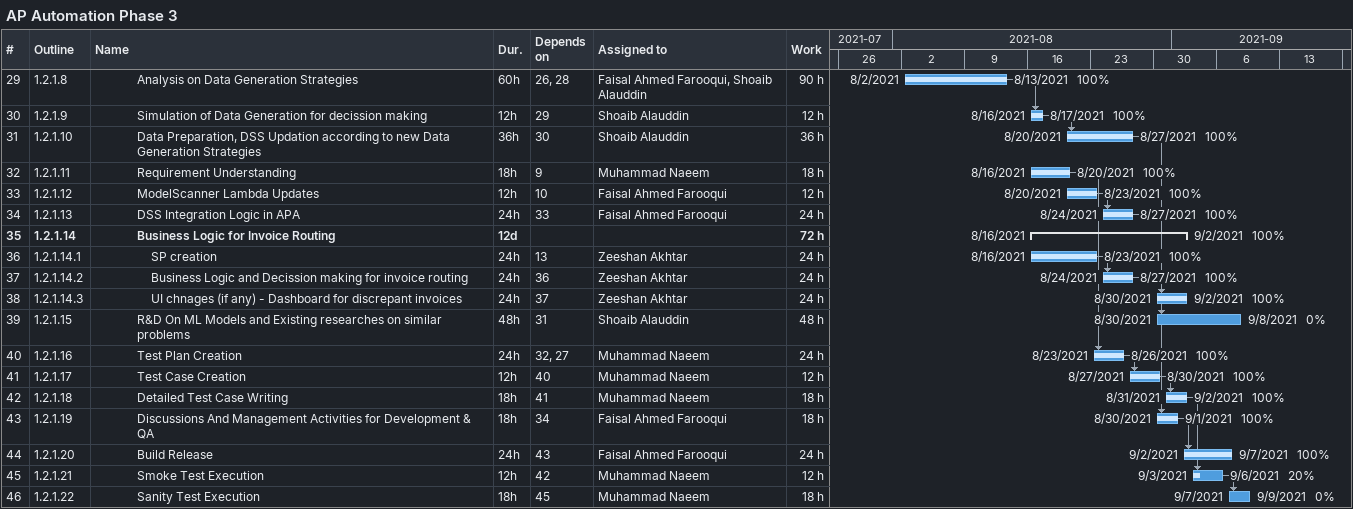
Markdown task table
AP Automation Phase 3

| ID | WBS | Task | Duration | Start | Finish | Predecessors | Resources | % complete | Work (h) |
|---|---|---|---|---|---|---|---|---|---|
| 29 | 1.2.1.8 | Analysis on Data Generation Strategies | 60h | 2021-08-02 | 2021-08-13 | 26, 28 | Faisal Ahmed Farooqui, Shoaib Alauddin | 100 | 90 |
| 30 | 1.2.1.9 | Simulation of Data Generation for decission making | 12h | 2021-08-16 | 2021-08-17 | 29 | Shoaib Alauddin | 100 | 12 |
| 31 | 1.2.1.10 | Data Preparation, DSS Updation according to new Data Generation Strategies | 36h | 2021-08-20 | 2021-08-27 | 30 | Shoaib Alauddin | 100 | 36 |
| 32 | 1.2.1.11 | Requirement Understanding | 18h | 2021-08-16 | 2021-08-20 | 9 | Muhammad Naeem | 100 | 18 |
| 33 | 1.2.1.12 | ModelScanner Lambda Updates | 12h | 2021-08-20 | 2021-08-23 | 10 | Faisal Ahmed Farooqui | 100 | 12 |
| 34 | 1.2.1.13 | DSS Integration Logic in APA | 24h | 2021-08-24 | 2021-08-27 | 33 | Faisal Ahmed Farooqui | 100 | 24 |
| 35 | 1.2.1.14 | **Business Logic for Invoice Routing** | 12d | 2021-08-16 | 2021-09-02 |  |  | 100 | 72 |
| 36 | 1.2.1.14.1 | SP creation | 24h | 2021-08-16 | 2021-08-23 | 13 | Zeeshan Akhtar | 100 | 24 |
| 37 | 1.2.1.14.2 | Business Logic and Decission making for invoice routing | 24h | 2021-08-24 | 2021-08-27 | 36 | Zeeshan Akhtar | 100 | 24 |
| 38 | 1.2.1.14.3 | UI chnages (if any) - Dashboard for discrepant invoices | 24h | 2021-08-30 | 2021-09-02 | 37 | Zeeshan Akhtar | 100 | 24 |
| 39 | 1.2.1.15 | R&D On ML Models and Existing researches on similar problems | 48h | 2021-08-30 | 2021-09-08 | 31 | Shoaib Alauddin | 0 | 48 |
| 40 | 1.2.1.16 | Test Plan Creation | 24h | 2021-08-23 | 2021-08-26 | 32, 27 | Muhammad Naeem | 100 | 24 |
| 41 | 1.2.1.17 | Test Case Creation | 12h | 2021-08-27 | 2021-08-30 | 40 | Muhammad Naeem | 100 | 12 |
| 42 | 1.2.1.18 | Detailed Test Case Writing | 18h | 2021-08-31 | 2021-09-02 | 41 | Muhammad Naeem | 100 | 18 |
| 43 | 1.2.1.19 | Discussions And Management Activities for Development & QA | 18h | 2021-08-30 | 2021-09-01 | 34 | Faisal Ahmed Farooqui | 100 | 18 |
| 44 | 1.2.1.20 | Build Release | 24h | 2021-09-02 | 2021-09-07 | 43 | Faisal Ahmed Farooqui | 100 | 24 |
| 45 | 1.2.1.21 | Smoke Test Execution | 12h | 2021-09-03 | 2021-09-06 | 42 | Muhammad Naeem | 20 | 12 |
| 46 | 1.2.1.22 | Sanity Test Execution | 18h | 2021-09-07 | 2021-09-09 | 45 | Muhammad Naeem | 0 | 18 |
